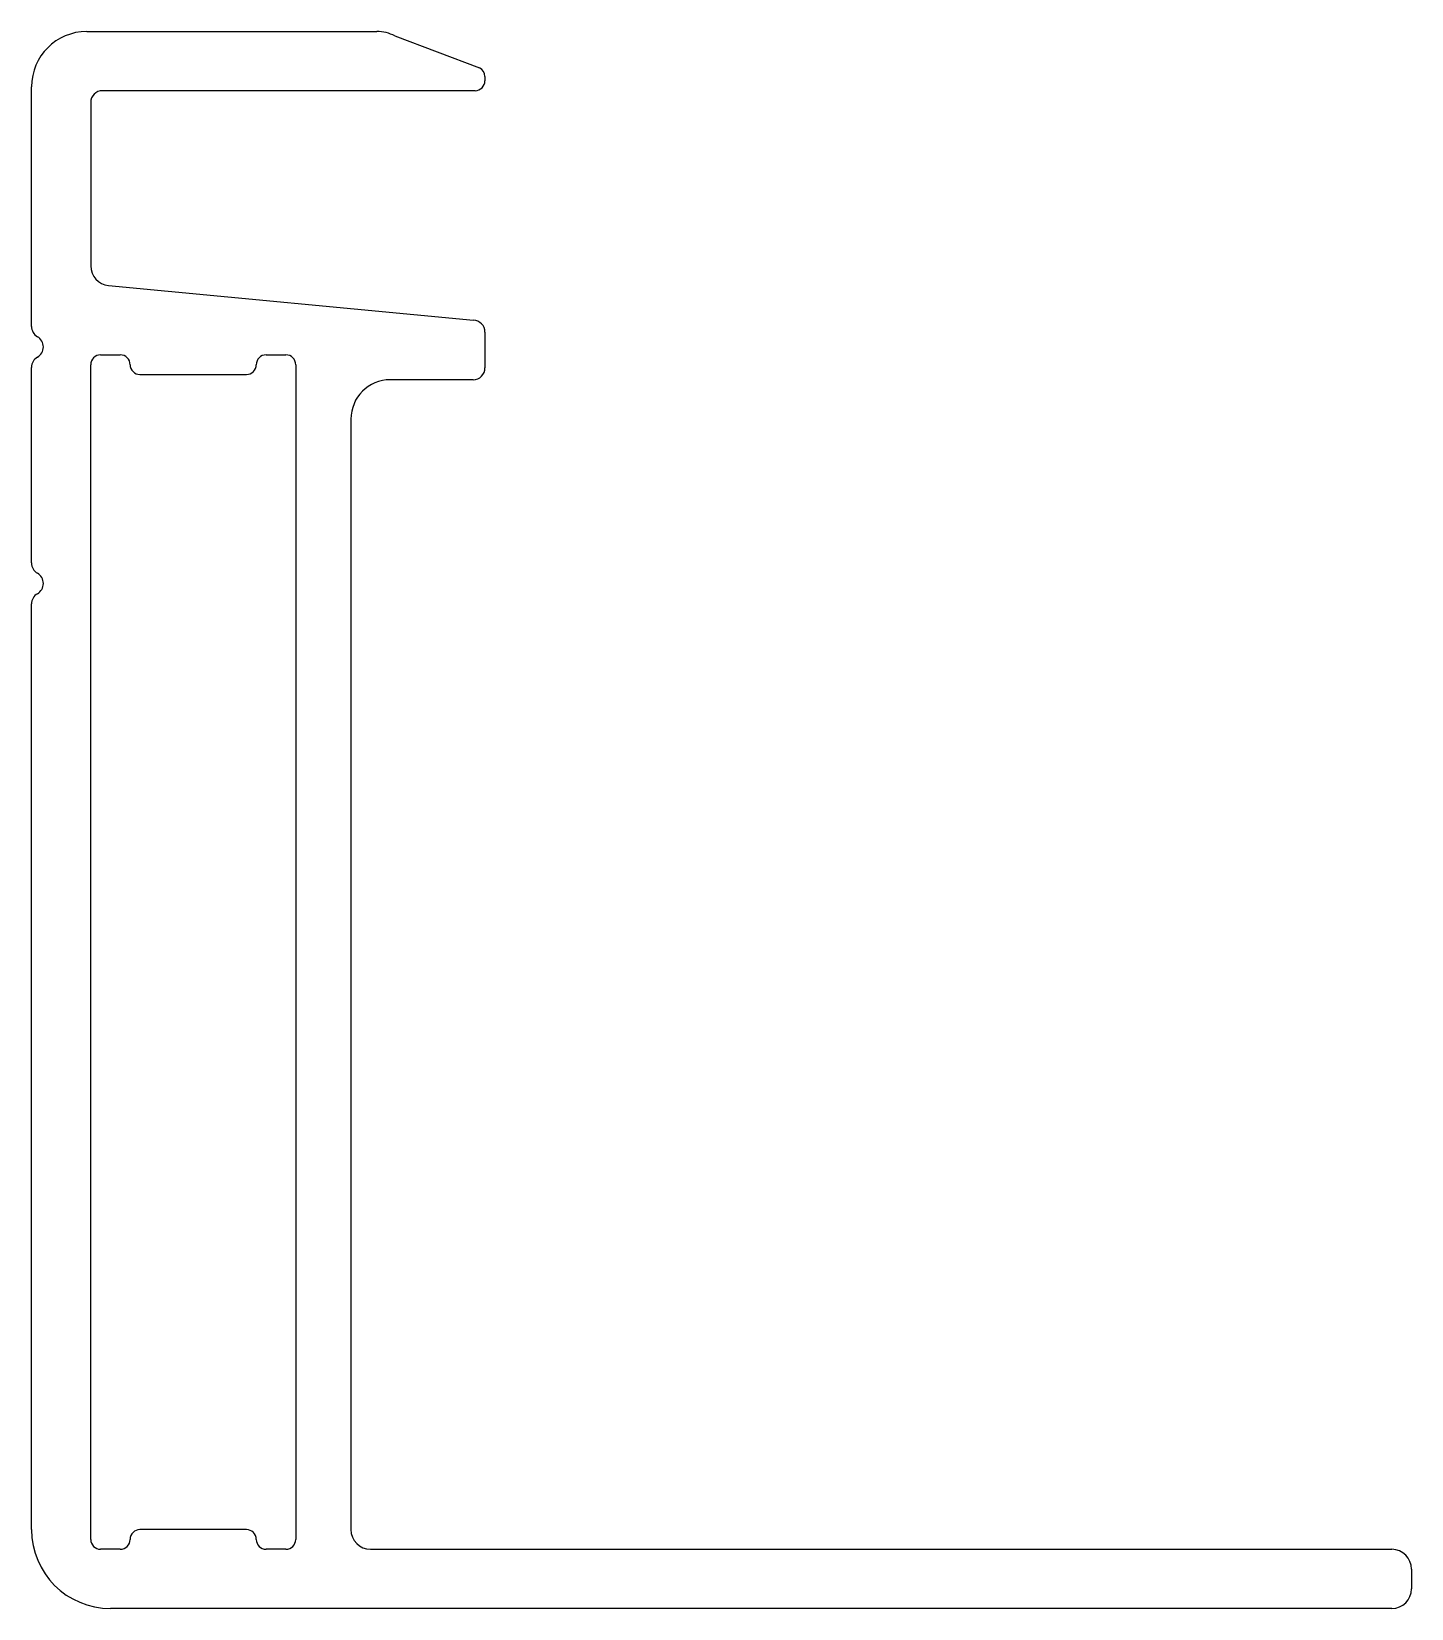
# Model space of a CAD drawing. Extents: x 864.2 to 899.2, y 624.1 to 664.1.
import ezdxf

# ---------------------------------------------------------------- set-up
doc = ezdxf.new("R2010")
doc.units = 0
doc.layers.get('0').update_dxf_attribs({"linetype": 'CONTINUOUS'})

msp = doc.modelspace()

# ---------------------------------------------------------------- linework, layer by layer
at = {"color": 0}
for p, q in [((865.638, 664.118), (872.995, 664.118)), ((873.453, 664.007), (875.602, 663.198)), ((875.738, 662.976), (875.738, 662.868)), ((864.238, 656.638), (864.238, 662.718)), ((875.488, 662.618), (866.038, 662.618)), ((865.738, 662.318), (865.738, 658.173)), ((866.19, 657.675), (875.447, 656.796)), ((875.738, 656.496), (875.738, 655.587)), ((865.738, 625.868), (865.738, 655.668)), ((865.988, 655.918), (866.488, 655.918)), ((870.188, 655.918), (870.688, 655.918)), ((870.938, 655.668), (870.938, 625.868)), ((864.238, 650.638), (864.238, 655.599)), ((866.988, 655.418), (869.688, 655.418)), ((875.438, 655.287), (873.338, 655.287)), ((872.338, 654.287), (872.338, 626.118)), ((864.238, 626.118), (864.238, 649.599)), ((869.688, 626.118), (866.988, 626.118)), ((866.488, 625.618), (865.988, 625.618)), ((870.688, 625.618), (870.188, 625.618)), ((872.838, 625.618), (898.738, 625.618)), ((899.238, 625.118), (899.238, 624.618)), ((898.738, 624.118), (866.238, 624.118))]:
    msp.add_line(p, q, dxfattribs=at)
for centre, radius, start, end in [((865.638, 662.718), 1.4, 90, 180), ((872.995, 663.118), 1, 62.71, 90), ((875.488, 662.868), 0.25, 270, 360), ((875.488, 662.976), 0.25, 360, 62.71), ((866.038, 662.318), 0.3, 90, 180), ((866.238, 658.173), 0.5, 180, 264.5732), ((864.538, 656.638), 0.3, 180, 240), ((875.438, 656.496), 0.3, 360, 88.1913), ((864.238, 656.118), 0.3, 300, 60), ((864.538, 655.599), 0.3, 120, 180), ((865.988, 655.668), 0.25, 90, 180), ((866.488, 655.668), 0.25, 0, 90), ((866.988, 655.668), 0.25, 180, 270), ((869.688, 655.668), 0.25, 270, 0), ((870.188, 655.668), 0.25, 90, 180), ((870.688, 655.668), 0.25, 0, 90), ((873.338, 654.287), 1, 90, 180), ((875.438, 655.587), 0.3, 270, 0), ((864.538, 650.638), 0.3, 180, 240), ((864.238, 650.118), 0.3, 300, 60), ((864.538, 649.599), 0.3, 120, 180), ((866.238, 626.118), 2, 180, 270), ((866.988, 625.868), 0.25, 90, 180), ((869.688, 625.868), 0.25, 0, 90), ((872.838, 626.118), 0.5, 180, 270), ((865.988, 625.868), 0.25, 180, 270), ((866.488, 625.868), 0.25, 270, 0), ((870.188, 625.868), 0.25, 180, 270), ((870.688, 625.868), 0.25, 270, 0), ((898.738, 625.118), 0.5, 0, 90), ((898.738, 624.618), 0.5, 270, 0)]:
    msp.add_arc(centre, radius, start, end, dxfattribs=at)

doc.saveas('drawing.dxf')
